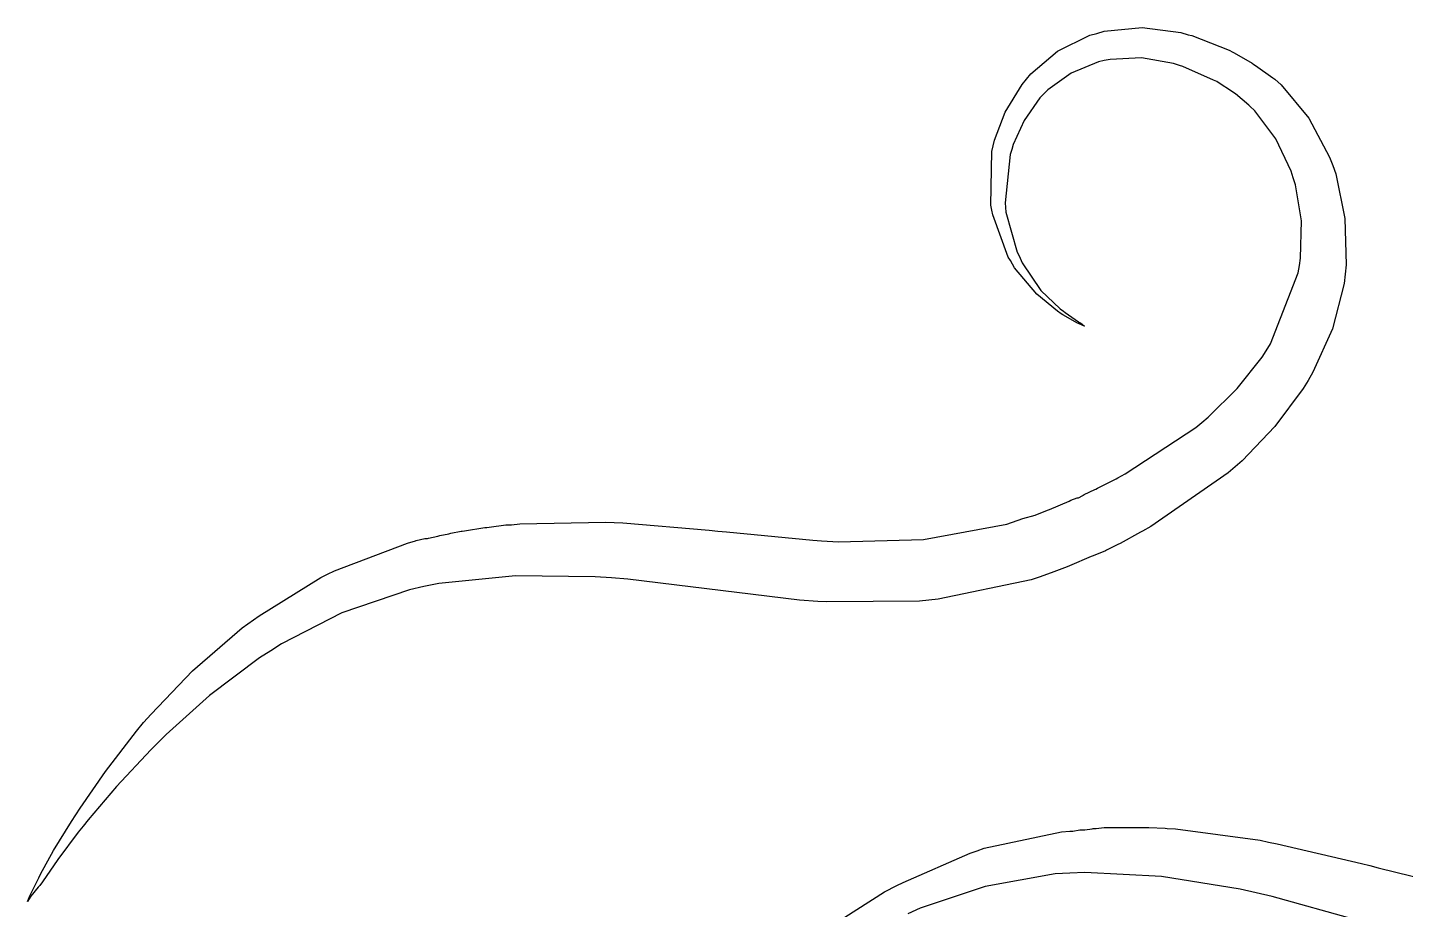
# Model space of a CAD drawing. Extents: x 51 to 306, y 22 to 311.
# Drawn here: x 202.39 to 241.75, y 163.85 to 189.05 of the extents above; entities that cross this region are included whole.
import ezdxf

# ---------------------------------------------------------------- set-up
doc = ezdxf.new("R2010")
doc.units = 0
doc.header["$MEASUREMENT"] = 0

msp = doc.modelspace()

# ---------------------------------------------------------------- linework, layer by layer
at = {"color": 7}
msp.add_lwpolyline([(202.388, 164.078), (202.388, 164.078), (202.467, 164.254), (202.653, 164.642), (202.707, 164.747), (202.759, 164.853), (203.128, 165.529), (203.641, 166.362), (203.765, 166.547), (203.888, 166.741), (204.615, 167.791), (205.501, 168.946), (205.705, 169.193), (205.916, 169.431), (207.103, 170.67), (208.518, 171.891), (208.844, 172.12), (209.003, 172.236), (210.767, 173.33), (210.961, 173.426), (211.154, 173.524), (213.246, 174.318), (213.467, 174.378), (213.493, 174.388), (213.736, 174.449), (213.819, 174.449), (213.845, 174.458), (214.109, 174.511), (214.136, 174.519), (214.162, 174.529), (214.427, 174.581), (214.453, 174.589), (214.479, 174.599), (214.78, 174.653), (214.806, 174.661), (214.868, 174.671), (215.45, 174.757), (215.511, 174.765), (215.573, 174.775), (216.056, 174.837), (216.217, 174.837), (216.455, 174.863), (218.897, 174.917), (219.145, 174.908), (219.392, 174.899), (221.861, 174.687), (222.11, 174.661), (222.356, 174.635), (224.824, 174.396), (225.072, 174.378), (225.557, 174.352), (227.987, 174.418), (230.364, 174.855), (230.823, 175.014), (231.176, 175.118), (231.528, 175.26), (231.589, 175.278), (232.144, 175.516), (232.198, 175.543), (232.374, 175.613), (232.418, 175.613), (232.533, 175.675), (232.551, 175.683), (232.577, 175.701), (232.876, 175.843), (232.904, 175.86), (232.956, 175.887), (233.485, 176.15), (233.539, 176.177), (233.75, 176.293), (235.762, 177.615), (235.938, 177.764), (236.115, 177.914), (236.947, 178.736), (237.657, 179.626), (237.772, 179.81), (237.895, 180.005), (238.689, 182.035), (238.724, 182.246), (238.759, 182.458), (238.781, 183.525), (238.609, 184.556), (238.548, 184.749), (238.486, 184.944), (238.049, 185.866), (237.454, 186.664), (237.313, 186.796), (237.278, 186.832), (236.898, 187.15), (236.854, 187.185), (236.81, 187.211), (236.405, 187.475), (236.361, 187.501), (236.273, 187.545), (235.391, 187.934), (235.303, 187.96), (235.126, 188.022), (234.213, 188.177), (233.317, 188.137), (233.15, 188.101), (232.982, 188.067), (232.206, 187.745), (231.537, 187.264), (231.422, 187.149), (231.307, 187.034), (230.857, 186.395), (230.548, 185.703), (230.504, 185.561), (230.46, 185.421), (230.318, 184.036), (230.328, 183.903), (230.336, 183.771), (230.663, 182.625), (230.717, 182.527), (230.805, 182.324), (231.338, 181.536), (231.889, 181.011), (231.987, 180.939), (232.031, 180.905), (232.418, 180.64), (232.445, 180.622), (232.471, 180.606), (232.587, 180.516), (232.587, 180.516), (232.587, 180.516), (232.436, 180.578), (232.41, 180.586), (232.383, 180.604), (231.968, 180.835), (231.915, 180.869), (231.818, 180.94), (231.22, 181.43), (230.584, 182.184), (230.47, 182.386), (230.408, 182.484), (229.967, 183.692), (229.941, 183.833), (229.913, 183.975), (229.939, 185.509), (229.975, 185.667), (230.01, 185.827), (230.32, 186.633), (230.805, 187.423), (230.929, 187.572), (231.051, 187.722), (231.813, 188.371), (232.736, 188.824), (232.94, 188.877), (233.142, 188.939), (234.231, 189.046), (235.337, 188.904), (235.549, 188.842), (235.654, 188.816), (236.714, 188.401), (236.82, 188.347), (236.864, 188.321), (237.375, 188.031), (237.419, 187.995), (237.472, 187.96), (237.965, 187.608), (238.019, 187.572), (238.204, 187.413), (238.993, 186.457), (239.588, 185.341), (239.677, 185.102), (239.765, 184.865), (240.024, 183.59), (240.056, 182.262), (240.029, 181.997), (240.003, 181.733), (239.673, 180.442), (239.112, 179.203), (238.971, 178.965), (238.829, 178.736), (238.023, 177.651), (237.093, 176.671), (236.89, 176.495), (236.686, 176.319), (234.482, 174.793), (234.244, 174.661), (234.182, 174.626), (233.6, 174.308), (233.539, 174.272), (233.503, 174.256), (233.212, 174.114), (233.186, 174.096), (232.833, 173.955), (232.771, 173.929), (232.154, 173.664), (232.092, 173.637), (231.705, 173.496), (231.316, 173.354), (231.06, 173.266), (228.406, 172.712), (228.141, 172.685), (227.867, 172.659), (225.221, 172.633), (224.966, 172.649), (224.445, 172.685), (219.542, 173.286), (219.075, 173.32), (218.607, 173.356), (216.327, 173.382), (214.136, 173.162), (213.713, 173.073), (213.298, 172.985), (211.366, 172.328), (209.646, 171.442), (209.338, 171.238), (209.019, 171.035), (207.588, 169.96), (206.349, 168.848), (206.128, 168.628), (205.908, 168.407), (204.932, 167.363), (204.117, 166.405), (203.976, 166.229), (203.834, 166.052), (203.252, 165.276), (202.811, 164.641), (202.741, 164.535), (202.687, 164.483), (202.485, 164.228), (202.388, 164.078), (202.388, 164.078)], close=True, dxfattribs=at)
for points in [[(225.288, 163.346), (226.872, 164.35), (227.225, 164.535), (227.401, 164.623), (229.314, 165.453), (229.518, 165.523), (229.72, 165.595), (231.925, 166.062), (232.164, 166.088), (232.252, 166.088), (232.45, 166.122), (232.517, 166.122), (232.595, 166.122), (232.806, 166.15), (232.833, 166.158), (232.922, 166.158), (233.15, 166.186), (233.186, 166.194), (233.274, 166.194), (233.473, 166.194), (233.539, 166.194), (233.715, 166.194), (234.112, 166.194), (234.244, 166.194), (234.421, 166.194), (234.888, 166.168), (234.95, 166.158), (235.187, 166.15), (237.604, 165.824), (237.842, 165.77), (238.089, 165.725), (240.497, 165.162), (240.735, 165.1), (240.973, 165.039), (243.381, 164.448)], [(242.728, 162.887), (237.947, 164.219), (237.49, 164.324), (237.031, 164.43), (234.786, 164.793), (232.595, 164.906), (232.164, 164.888), (231.749, 164.862), (229.745, 164.505), (227.885, 163.883), (227.542, 163.725)]]:
    msp.add_lwpolyline(points, dxfattribs=at)

doc.saveas('drawing.dxf')
